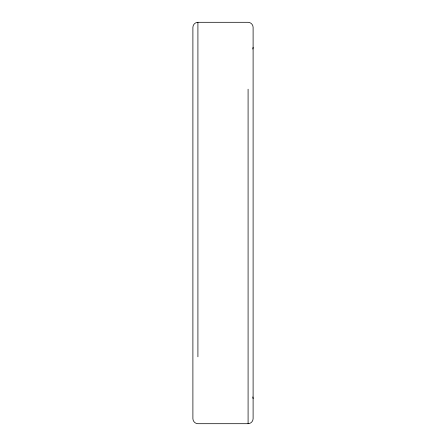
<?xml version="1.0" encoding="UTF-8"?>
<svg xmlns="http://www.w3.org/2000/svg" width="446" height="446" viewBox="0 0 446 446"><rect width="100%" height="100%" fill="white"/><g stroke="black" fill="none" stroke-linecap="round" stroke-linejoin="round"><path stroke-width="0.67" d="M252.826 49.038L253.105 47.388M197.912 22.3C195.236 22.289 192.923 24.658 192.895 27.317L192.895 418.683C192.923 421.342 195.236 423.711 197.912 423.7L248.088 423.7C250.763 423.711 253.077 421.342 253.105 418.683L253.105 27.317C253.077 24.658 250.763 22.289 248.088 22.3L197.912 22.3L197.912 356.8M252.826 396.962L253.105 398.613M248.088 89.2L248.088 423.7"/></g></svg>
